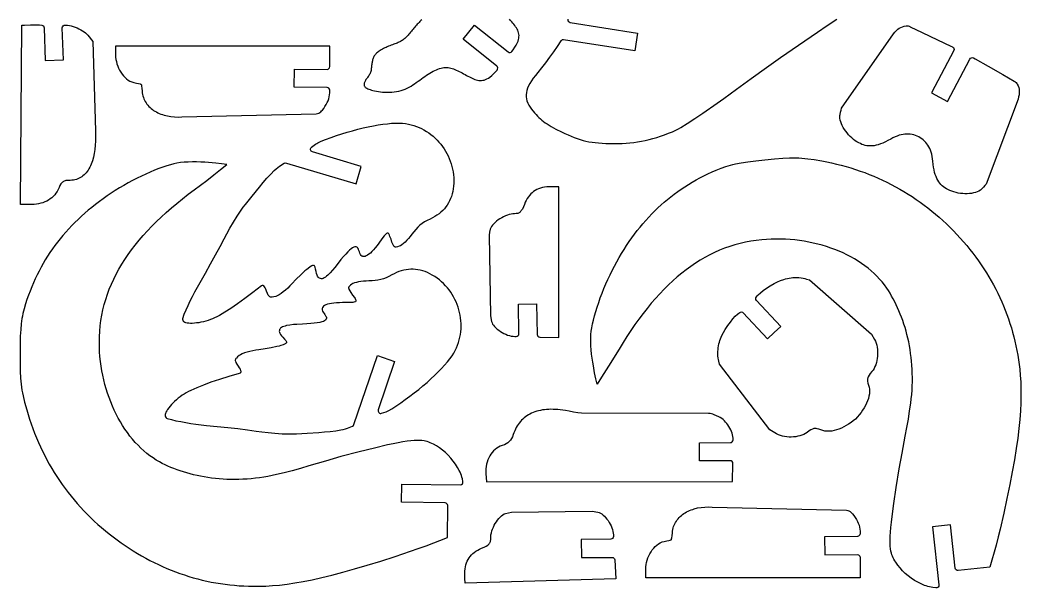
# Model space of a CAD drawing. Header units: millimetres. Extents: x 349 to 570, y 209 to 346.
# Drawn here: x 459.9 to 570, y 209.1 to 271.5 of the extents above; entities that cross this region are included whole.
import ezdxf

# ---------------------------------------------------------------- set-up
doc = ezdxf.new("R2010")
doc.units = ezdxf.units.MM

msp = doc.modelspace()

# ---------------------------------------------------------------- linework, layer by layer
at = {"flags": 128}
for points in [[(461.194116, 251.258743), (459.974969, 251.258743), (460.113701, 270.970202), (460.409803, 270.984928), (461.066245, 271.010655), (461.783573, 271.020061), (462.071492, 271.010104), (462.30681, 270.980161, -0.368311), (462.568782, 270.692356), (462.686109, 267.10109), (464.685043, 267.166396), (464.57039, 270.675801, -0.428598), (464.87509, 270.985557), (464.972682, 270.983976), (465.156498, 270.965164), (465.3522, 270.931339), (465.556585, 270.883566), (465.766447, 270.822909), (465.978584, 270.750434), (466.189791, 270.667205), (466.396865, 270.574288), (466.596602, 270.472745), (466.785798, 270.363643), (466.961249, 270.248047), (467.119752, 270.12702), (467.258103, 270.001628), (467.373097, 269.872935), (467.91891, 269.179047), (468.21413, 259.337806), (468.227385, 258.693976), (468.217993, 258.222784), (468.189394, 257.760969), (468.140954, 257.311432), (468.07204, 256.877075), (467.982015, 256.460797), (467.870248, 256.065499), (467.736103, 255.694083), (467.66044, 255.518236), (467.578946, 255.349447), (467.49154, 255.188079), (467.398143, 255.034494), (467.298676, 254.889055), (467.19306, 254.752124), (467.081215, 254.624064), (466.963063, 254.505237), (466.838523, 254.396007), (466.707517, 254.296734), (466.569965, 254.207784), (466.425789, 254.129516), (466.274908, 254.062296), (466.117244, 254.006484), (465.952717, 253.962443), (465.781248, 253.930537), (465.602758, 253.911127), (465.417167, 253.904577), (465.169075, 253.897348), (464.962449, 253.872644), (464.872557, 253.852325), (464.790476, 253.825939), (464.715355, 253.792921), (464.646342, 253.752706), (464.582584, 253.704727), (464.523231, 253.648418), (464.46743, 253.583214), (464.41433, 253.508549), (464.312824, 253.328572), (464.211899, 253.103962), (464.113394, 252.889085), (464.001132, 252.686416), (463.875484, 252.496182), (463.736826, 252.318612), (463.585532, 252.153935), (463.421974, 252.002379), (463.246526, 251.864173), (463.059562, 251.739545), (462.861456, 251.628723), (462.652581, 251.531936), (462.433312, 251.449412), (462.20402, 251.381381), (461.965082, 251.32807), (461.716869, 251.289707), (461.459756, 251.266522), (461.194116, 251.258743)], [(504.079581, 271.563426), (503.980284, 271.469843), (503.881775, 271.373428), (503.784104, 271.274328), (503.687322, 271.172692), (503.59148, 271.06867), (503.496629, 270.962409), (503.402778, 270.854127), (503.309771, 270.744316), (503.217408, 270.633533), (503.125493, 270.52234), (503.033827, 270.411292), (502.942212, 270.300952), (502.850451, 270.191879), (502.758346, 270.08463), (502.665774, 269.979777), (502.572922, 269.877938), (502.480051, 269.779743), (502.387425, 269.685821), (502.295305, 269.596801), (502.203953, 269.513313), (502.113633, 269.435985), (502.024605, 269.36545), (501.936868, 269.302034), (501.849358, 269.244865), (501.760751, 269.192769), (501.669718, 269.144575), (501.574932, 269.099108), (501.475067, 269.055195), (501.368795, 269.011663), (501.254789, 268.967338), (501.132208, 268.921227), (501.002148, 268.873048), (500.866189, 268.822698), (500.725913, 268.770075), (500.582901, 268.715076), (500.438733, 268.657599), (500.294991, 268.597542), (500.153257, 268.534802), (500.014966, 268.469359), (499.880977, 268.401529), (499.752004, 268.331711), (499.628761, 268.260302), (499.511963, 268.187704), (499.402323, 268.114312), (499.300556, 268.040526), (499.207375, 267.966743), (499.123271, 267.893203), (499.047845, 267.819489), (498.980468, 267.74503), (498.92052, 267.669246), (498.867374, 267.591566), (498.820406, 267.511411), (498.778991, 267.428209), (498.742505, 267.341383), (498.710365, 267.250523), (498.68215, 267.155879), (498.657481, 267.057864), (498.635979, 266.956891), (498.617265, 266.853377), (498.600959, 266.747734), (498.586684, 266.640376), (498.574058, 266.531717), (498.56256, 266.422203), (498.551091, 266.312407), (498.538407, 266.202929), (498.523269, 266.094375), (498.504431, 265.987346), (498.480654, 265.882447), (498.450692, 265.78028), (498.413306, 265.681448), (498.367745, 265.58637), (498.315245, 265.494716), (498.257533, 265.405975), (498.196335, 265.319632), (498.133379, 265.235176), (498.070394, 265.152092), (498.009107, 265.069869), (497.951244, 264.987991), (497.898378, 264.906124), (497.851445, 264.824637), (497.811225, 264.744073), (497.778499, 264.66498), (497.754048, 264.587905), (497.738651, 264.513392), (497.733087, 264.441987), (497.73814, 264.374237), (497.754592, 264.310504), (497.783245, 264.250429), (497.824905, 264.193471), (497.880377, 264.139084), (497.950468, 264.086728), (498.035982, 264.035861), (498.137727, 263.985939), (498.256507, 263.936422), (498.392845, 263.887019), (498.546129, 263.838455), (498.715463, 263.791706), (498.899951, 263.747752), (499.098699, 263.707568), (499.310809, 263.672134), (499.535387, 263.642425), (499.771538, 263.619418), (500.01806, 263.604071), (500.272542, 263.597244), (500.532265, 263.599777), (500.794512, 263.612511), (501.056568, 263.636285), (501.315712, 263.671939), (501.569229, 263.720313), (501.8144, 263.782246), (502.049159, 263.858183), (502.274035, 263.946985), (502.490206, 264.047114), (502.698854, 264.157036), (502.901154, 264.275215), (503.098288, 264.400115), (503.291434, 264.530201), (503.481771, 264.663938), (503.670316, 264.799832), (503.857428, 264.936564), (504.043307, 265.072856), (504.228151, 265.207432), (504.412156, 265.339015), (504.595522, 265.466328), (504.778446, 265.588094), (504.961126, 265.703035), (505.143615, 265.809999), (505.325389, 265.908331), (505.505777, 265.997497), (505.68411, 266.076963), (505.859716, 266.146199), (506.031927, 266.204671), (506.200073, 266.251847), (506.363482, 266.287194), (506.521778, 266.310343), (506.67575, 266.321581), (506.826479, 266.321355), (506.975047, 266.310115), (507.122534, 266.288312), (507.270022, 266.256392), (507.418592, 266.214807), (507.569326, 266.164005), (507.723035, 266.104552), (507.879455, 266.037493), (508.03805, 265.963985), (508.198287, 265.885189), (508.35963, 265.802263), (508.521545, 265.71637), (508.683498, 265.628667), (508.844953, 265.540315), (509.005427, 265.452497), (509.164639, 265.366492), (509.32236, 265.283601), (509.478358, 265.205126), (509.632405, 265.132369), (509.784271, 265.06663), (509.933724, 265.009213), (510.080535, 264.96142), (510.224699, 264.92451), (510.367103, 264.899594), (510.508861, 264.887739), (510.651084, 264.890008), (510.794887, 264.907474), (510.94138, 264.941201), (511.091676, 264.992257), (511.246888, 265.061711), (511.408855, 265.151922), (511.58232, 265.270425), (511.772756, 265.426046), (511.985632, 265.627614), (512.226421, 265.883954), (512.360934, 266.040925, 0.423497), (512.321052, 266.469988), (508.636453, 269.430831), (509.889236, 270.989847), (513.573835, 268.029005, 0.423497), (514.001424, 268.08242), (514.125758, 268.247571), (514.324255, 268.537895), (514.475272, 268.789171), (514.58625, 269.008643), (514.664633, 269.203551), (514.717863, 269.38114), (514.752276, 269.547664), (514.769782, 269.705428), (514.771183, 269.855747), (514.757284, 269.999937), (514.728884, 270.139315), (514.68679, 270.275197), (514.631804, 270.408899), (514.564727, 270.541738), (514.48645, 270.674819), (514.398206, 270.808409), (514.301318, 270.942562), (514.197105, 271.077335), (514.086888, 271.212784), (513.971989, 271.348963), (513.853726, 271.485928), (513.733422, 271.623735)], [(520.144423, 271.64919, 0.436937), (520.389365, 271.283347), (527.802664, 270.110253), (527.49007, 268.134833), (519.673218, 269.371785, 0.292154), (519.377174, 269.242571), (518.96251, 268.62428), (518.563555, 268.053764), (518.125346, 267.446841), (517.674252, 266.840592), (517.236636, 266.272101), (516.838866, 265.778451), (516.577627, 265.4544), (516.346615, 265.14625), (516.145596, 264.852617), (515.974336, 264.572118), (515.832604, 264.303368), (515.720164, 264.044985), (515.636783, 263.795583), (515.582229, 263.55378), (515.556268, 263.318191), (515.558666, 263.087433), (515.589191, 262.860121), (515.647608, 262.634872), (515.733684, 262.410302), (515.847186, 262.185027), (515.98788, 261.957663), (516.155534, 261.726827), (516.481889, 261.323345), (516.640103, 261.142108), (516.797852, 260.972389), (516.957265, 260.812571), (517.120475, 260.661043), (517.289613, 260.516188), (517.46681, 260.376392), (517.654198, 260.240041), (517.853908, 260.105521), (518.29882, 259.835515), (518.818598, 259.553458), (519.430294, 259.246435), (519.810723, 259.064312), (520.171788, 258.899447), (520.517129, 258.751027), (520.85038, 258.618237), (521.17518, 258.500263), (521.495165, 258.39629), (521.813973, 258.305504), (522.135239, 258.227089), (522.462603, 258.160231), (522.799699, 258.104117), (523.150166, 258.05793), (523.51764, 258.020858), (523.905758, 257.992084), (524.318158, 257.970794), (525.230349, 257.947411)], [(562.12365, 252.790664), (561.917043, 252.890975), (561.748491, 252.98571), (561.588149, 253.087197), (561.436126, 253.196855), (561.292528, 253.316108), (561.157465, 253.446375), (561.031044, 253.58908), (560.913374, 253.745643), (560.804562, 253.917486), (560.704716, 254.10603), (560.613945, 254.312697), (560.532356, 254.53891), (560.460059, 254.786088), (560.39716, 255.055654), (560.343767, 255.34903), (560.299988, 255.667636), (560.265933, 256.012895), (560.237434, 256.285145), (560.197561, 256.541593), (560.14646, 256.782771), (560.084275, 257.009211), (560.011153, 257.221443), (559.927238, 257.420001), (559.832676, 257.605414), (559.727614, 257.778215), (559.612195, 257.938934), (559.486564, 258.088104), (559.350869, 258.226255), (559.205253, 258.35392), (559.049862, 258.471629), (558.884841, 258.579915), (558.710336, 258.679309), (558.529365, 258.766376), (558.34647, 258.840585), (558.161296, 258.901515), (557.973488, 258.948744), (557.782692, 258.981849), (557.588553, 259.000411), (557.390716, 259.004006), (557.188827, 258.992213), (556.982531, 258.964611), (556.771473, 258.920778), (556.5553, 258.860292), (556.333655, 258.782731), (556.106186, 258.687674), (555.872536, 258.574699), (555.632352, 258.443384), (555.328944, 258.275137), (555.041936, 258.130041), (554.77022, 258.007197), (554.512689, 257.905709), (554.268234, 257.824679), (554.035746, 257.763212), (553.814119, 257.720409), (553.602243, 257.695375), (553.39901, 257.687211), (553.203314, 257.695021), (553.014044, 257.717908), (552.830094, 257.754975), (552.650354, 257.805325), (552.473718, 257.868061), (552.299076, 257.942286), (552.125322, 258.027103), (551.925348, 258.14006), (551.728186, 258.270017), (551.535226, 258.415292), (551.347862, 258.574203), (551.167485, 258.745067), (550.995488, 258.926202), (550.833264, 259.115927), (550.682204, 259.312559), (550.543702, 259.514416), (550.419149, 259.719817), (550.309938, 259.927078), (550.217461, 260.134519), (550.143111, 260.340456), (550.08828, 260.543208), (550.05436, 260.741093), (550.042744, 260.932428), (550.047726, 261.042913), (550.061578, 261.156754), (550.10933, 261.389245), (550.172873, 261.619384), (550.239084, 261.836652), (555.925064, 270.025521), (556.089022, 270.219743), (556.251035, 270.386302), (556.413488, 270.526637), (556.578767, 270.642191), (556.749256, 270.734404), (556.92734, 270.804719), (557.115406, 270.854576), (557.315839, 270.885417), (557.429831, 270.892571), (557.549749, 270.886325), (557.668827, 270.859436), (557.725937, 270.835987), (557.780301, 270.804661), (559.09693, 270.174534), (560.781506, 269.375891), (562.242193, 268.681145), (562.431402, 268.587727, -0.421398), (562.564259, 268.179374), (560.120208, 263.519937), (561.89134, 262.590911), (564.335391, 267.250348, -0.421398), (564.746873, 267.373175), (564.931285, 267.270614), (566.333198, 266.463818), (567.947859, 265.531887), (569.214718, 264.806876), (569.271394, 264.779958), (569.32315, 264.746302), (569.412963, 264.66362), (569.486269, 264.568513), (569.545183, 264.470663), (569.633747, 264.288232), (569.699636, 264.105166), (569.74302, 263.918683), (569.76407, 263.726), (569.762956, 263.524336), (569.739848, 263.310909), (569.694914, 263.082937), (569.628328, 262.83764), (566.123455, 253.504698), (565.982343, 253.326718), (565.829126, 253.143617), (565.664997, 252.97217), (565.579213, 252.89606), (565.491147, 252.829156), (565.32713, 252.729947), (565.145045, 252.645365), (564.947069, 252.575219), (564.735377, 252.519322), (564.512144, 252.477483), (564.279546, 252.449514), (564.039757, 252.435224), (563.794954, 252.434425), (563.547311, 252.446928), (563.299004, 252.472542), (563.052209, 252.511079), (562.809101, 252.562349), (562.571855, 252.626163), (562.342646, 252.702331), (562.12365, 252.790664)], [(477.713649, 260.889413), (492.487633, 261.224875), (492.625049, 261.261726), (492.751358, 261.313891), (492.867032, 261.379187), (492.972539, 261.455431), (493.068349, 261.540439), (493.154933, 261.632028), (493.302301, 261.826213), (493.43837, 262.03678), (493.564519, 262.247138), (493.678215, 262.45768), (493.776922, 262.668797), (493.858107, 262.880882), (493.919234, 263.094328), (493.957769, 263.309526), (493.971177, 263.526868), (493.967881, 263.825833), (493.967553, 263.830903, 0.392346), (493.671363, 264.111514), (490.068465, 264.149756), (490.089693, 266.149644), (493.667203, 266.111671, 0.417223), (493.970387, 266.411549), (493.971177, 268.665943), (470.42326, 268.665943), (470.42326, 267.704985), (470.43307, 267.459364), (470.461966, 267.212445), (470.509147, 266.966081), (470.573811, 266.722122), (470.655156, 266.482419), (470.752383, 266.248823), (470.864689, 266.023186), (470.991272, 265.80736), (471.131333, 265.603194), (471.284069, 265.41254), (471.448679, 265.237251), (471.624362, 265.079176), (471.810316, 264.940166), (472.00574, 264.822075), (472.209834, 264.726751), (472.421795, 264.656047), (472.73449, 264.583731), (472.958701, 264.545201), (473.110283, 264.516909), (473.163792, 264.499244), (473.20509, 264.475308), (473.236158, 264.442157), (473.258979, 264.396849), (473.287803, 264.257987), (473.307417, 264.035173), (473.333677, 263.70486), (473.35498, 263.527271), (473.386646, 263.354779), (473.428385, 263.187452), (473.479905, 263.025358), (473.540917, 262.868567), (473.611129, 262.717147), (473.690251, 262.571165), (473.777991, 262.430691), (473.87406, 262.295792), (473.978167, 262.166538), (474.09002, 262.042997), (474.20933, 261.925236), (474.335805, 261.813325), (474.469155, 261.707332), (474.609089, 261.607326), (474.755317, 261.513374), (474.907547, 261.425545), (475.065489, 261.343907), (475.228852, 261.26853), (475.397346, 261.199481), (475.57068, 261.136829), (475.748564, 261.080642), (476.116815, 260.987938), (476.499775, 260.921916), (476.895117, 260.883122), (477.300517, 260.872106), (477.713649, 260.889413)], [(484.69217, 251.252275), (485.430913, 252.17642), (486.235859, 253.166239), (486.649897, 253.658555), (487.064572, 254.134622), (487.47458, 254.583554), (487.874616, 254.994459), (488.062303, 255.16643), (488.259144, 255.324064), (488.458146, 255.465361), (488.954852, 255.779918, -0.217313), (489.20155, 255.813818), (496.860122, 253.516639), (497.434727, 255.432319), (492.061315, 257.044067, -0.622129), (491.972207, 257.574873), (492.414502, 257.893347), (492.530633, 257.963199), (492.670905, 258.036546), (493.031238, 258.19854), (493.510229, 258.388971), (494.122605, 258.617477), (494.703706, 258.823331), (495.291075, 259.01751), (495.881364, 259.199381), (496.471224, 259.368317), (497.057307, 259.523684), (497.636264, 259.664853), (498.204746, 259.791193), (498.759406, 259.902074), (499.296895, 259.996864), (499.813865, 260.074934), (500.306966, 260.135653), (500.772851, 260.17839), (501.208169, 260.202516), (501.609575, 260.207397), (501.973718, 260.192406), (502.297252, 260.15691), (502.606187, 260.101336), (502.909468, 260.029766), (503.206723, 259.942709), (503.497582, 259.84067), (503.781675, 259.724161), (504.058632, 259.593688), (504.328081, 259.44976), (504.589654, 259.292884), (504.842978, 259.123567), (505.087685, 258.94232), (505.323402, 258.749648), (505.549761, 258.546061), (505.766392, 258.332067), (505.972922, 258.108173), (506.168982, 257.874887), (506.354201, 257.632718), (506.528211, 257.382172), (506.690638, 257.123761), (506.841115, 256.857989), (506.979269, 256.585366), (507.104731, 256.306398), (507.21713, 256.021596), (507.316096, 255.731466), (507.401259, 255.436517), (507.472249, 255.137257), (507.528694, 254.834192), (507.570223, 254.527832), (507.596469, 254.218685), (507.607059, 253.907259), (507.601622, 253.594061), (507.57979, 253.2796), (507.541192, 252.964384), (507.490952, 252.681761), (507.42614, 252.409085), (507.34677, 252.146374), (507.252855, 251.893646), (507.144409, 251.650919), (507.021447, 251.418211), (506.883982, 251.195542), (506.732029, 250.982927), (506.5656, 250.780387), (506.384712, 250.58794), (506.189377, 250.405604), (505.979609, 250.233396), (505.755422, 250.071336), (505.516831, 249.91944), (505.263849, 249.777728), (504.99649, 249.646218), (504.686987, 249.493401), (504.400882, 249.329892), (504.134883, 249.152944), (503.885698, 248.959802), (503.650035, 248.747717), (503.4246, 248.513936), (503.206103, 248.255707), (502.99125, 247.970279), (502.818651, 247.74114), (502.634801, 247.519824), (502.44536, 247.311713), (502.255982, 247.12219), (502.072323, 246.956642), (501.900041, 246.82045), (501.744791, 246.718998), (501.612229, 246.65767), (501.42561, 246.599489), (501.279022, 246.569205), (501.217731, 246.567076), (501.162839, 246.574984), (501.113142, 246.593949), (501.067438, 246.624992), (501.024522, 246.669135), (500.983193, 246.727395), (500.900479, 246.890359), (500.809672, 247.122049), (500.701148, 247.43063), (500.589462, 247.746224), (500.540461, 247.868567), (500.493439, 247.966447), (500.446454, 248.039243), (500.39757, 248.086334), (500.344848, 248.1071), (500.286349, 248.10092), (500.220135, 248.067173), (500.144266, 248.00524), (500.056805, 247.914498), (499.955813, 247.794329), (499.70548, 247.463222), (499.37776, 247.006953), (499.173706, 246.730011), (498.977319, 246.481379), (498.788942, 246.261206), (498.608909, 246.069643), (498.437561, 245.906839), (498.275237, 245.772943), (498.122274, 245.668103), (497.979012, 245.59247), (497.845788, 245.546192), (497.722942, 245.529419), (497.665515, 245.532143), (497.610811, 245.5423), (497.55887, 245.559908), (497.509734, 245.584985), (497.463448, 245.61755), (497.420052, 245.657621), (497.3421, 245.76036), (497.276218, 245.893351), (497.222745, 246.056741), (497.179497, 246.202274), (497.130104, 246.328885), (497.072964, 246.434228), (497.006479, 246.515955), (496.92905, 246.57172), (496.885732, 246.589133), (496.839078, 246.599175), (496.788888, 246.601553), (496.734963, 246.595973), (496.615106, 246.559768), (496.477908, 246.488212), (496.321771, 246.378958), (496.145093, 246.229658), (495.946278, 246.037967), (495.723724, 245.801537), (495.475834, 245.518021), (495.201008, 245.185071), (494.897646, 244.800341), (494.508922, 244.30687), (494.266602, 244.017526), (494.008007, 243.731209), (493.74491, 243.471491), (493.615353, 243.358974), (493.489085, 243.261948), (493.367579, 243.183359), (493.252306, 243.126152), (493.144736, 243.093277), (493.046343, 243.087679), (492.94048, 243.104203), (492.846991, 243.135016), (492.764502, 243.184619), (492.691644, 243.257509), (492.627042, 243.358185), (492.569327, 243.491145), (492.517126, 243.660888), (492.469067, 243.871911), (492.411659, 244.152253), (492.359939, 244.356859), (492.333017, 244.432064), (492.303682, 244.489895), (492.270657, 244.530875), (492.232662, 244.555525), (492.188419, 244.564362), (492.136651, 244.55791), (492.076078, 244.536689), (492.005422, 244.501219), (491.828751, 244.389612), (491.596409, 244.227256), (491.433234, 244.103007), (491.238519, 243.939869), (490.783664, 243.524716), (490.290246, 243.037376), (489.81666, 242.533427), (489.585991, 242.289019), (489.343056, 242.053324), (489.095155, 241.832053), (488.849589, 241.630912), (488.613658, 241.455609), (488.394665, 241.311851), (488.199906, 241.205348), (488.113898, 241.167851), (488.036686, 241.141806), (487.81055, 241.082098), (487.634224, 241.048061), (487.561436, 241.042593), (487.497135, 241.04585), (487.44, 241.058603), (487.38871, 241.081618), (487.341941, 241.115668), (487.298373, 241.16152), (487.215554, 241.291706), (487.129679, 241.478332), (487.030172, 241.727549), (486.947525, 241.929204), (486.871631, 242.089522), (486.800549, 242.210379), (486.732334, 242.29365), (486.665046, 242.34121), (486.631143, 242.352186), (486.596742, 242.354937), (486.52548, 242.336702), (486.449319, 242.288383), (485.514729, 241.560121), (484.646409, 240.907282), (483.844851, 240.330194), (483.110551, 239.829181), (482.444, 239.404569), (482.136286, 239.221015), (481.845694, 239.056685), (481.572285, 238.911617), (481.316123, 238.785853), (481.077267, 238.679434), (480.855782, 238.592401), (480.595297, 238.503551), (480.333145, 238.425194), (480.071755, 238.357421), (479.813547, 238.300323), (479.560947, 238.253988), (479.316376, 238.218507), (479.082261, 238.193971), (478.861024, 238.180469), (478.65509, 238.178092), (478.466881, 238.18693), (478.298822, 238.207071), (478.153337, 238.238608), (478.032849, 238.281629), (477.939783, 238.336226), (477.90429, 238.367893), (477.876562, 238.402488), (477.8569, 238.440021), (477.845609, 238.480505), (477.81351, 238.596795), (477.801924, 238.656701), (477.807139, 238.710953), (477.977139, 239.173926), (478.17246, 239.650803), (478.390156, 240.139504), (478.627284, 240.637947), (478.880898, 241.14405), (479.148056, 241.655733), (479.711219, 242.687511), (480.293219, 243.716629), (480.870498, 244.726436), (481.419502, 245.700282), (481.916673, 246.621514), (482.358088, 247.480472), (482.653505, 248.041438), (482.992545, 248.659768), (483.370569, 249.312739), (483.78294, 249.977627), (484.000556, 250.307441), (484.22502, 250.631714), (484.455751, 250.947605), (484.69217, 251.252275)], [(569.808304, 233.137537), (569.87255, 232.461094), (569.919056, 231.758229), (569.945945, 231.022517), (569.951346, 230.247534), (569.933386, 229.426854), (569.890192, 228.554055), (569.819889, 227.622711), (569.720606, 226.626398), (569.590469, 225.558693), (569.427605, 224.413169), (569.230141, 223.183402), (568.996206, 221.862969), (568.723923, 220.445444), (568.411422, 218.924405), (568.056827, 217.293425), (567.658269, 215.54608), (567.451639, 214.69841), (567.216831, 213.788977), (566.527099, 211.381297), (563.058417, 210.998837, -0.414214), (562.727345, 211.264151), (562.203787, 216.012506), (560.215834, 215.793313), (560.920022, 209.406754, -0.484911), (560.584307, 209.076231), (560.277853, 209.114864), (560.094205, 209.147167), (559.909146, 209.188532), (559.723073, 209.23864), (559.536384, 209.297173), (559.349474, 209.363813), (558.976585, 209.520139), (558.60758, 209.70507), (558.245635, 209.91606), (557.893927, 210.15056), (557.555631, 210.406025), (557.233921, 210.679908), (556.931975, 210.969661), (556.652969, 211.272737), (556.400078, 211.586589), (556.176476, 211.90867), (556.076652, 212.072), (555.985342, 212.236433), (555.902942, 212.401649), (555.829849, 212.567331), (555.766461, 212.733159), (555.713175, 212.898816), (555.658336, 213.122573), (555.616217, 213.37613), (555.587157, 213.663263), (555.571502, 213.987749), (555.569592, 214.353364), (555.581771, 214.763885), (555.60838, 215.223089), (555.649763, 215.734752), (555.706261, 216.302651), (555.778217, 216.930562), (555.969873, 218.381526), (556.227469, 220.117857), (556.553745, 222.169768), (556.876033, 223.909104), (557.231362, 225.782745), (557.40548, 226.728829), (557.568738, 227.659166), (557.714759, 228.557314), (557.837171, 229.406836), (557.894657, 229.883625), (557.940679, 230.35722), (557.975476, 230.827416), (557.999294, 231.294009), (558.012372, 231.756792), (558.014952, 232.215561), (558.00728, 232.670111), (557.989594, 233.120235), (557.962139, 233.565731), (557.925155, 234.006391), (557.878887, 234.442012), (557.823574, 234.872387), (557.759461, 235.297312), (557.686788, 235.716582), (557.605799, 236.129991), (557.516735, 236.537334), (557.419838, 236.938407), (557.315352, 237.333004), (557.203517, 237.720921), (557.084576, 238.10195), (556.958772, 238.475888), (556.826346, 238.84253), (556.687541, 239.201671), (556.5426, 239.553104), (556.391763, 239.896626), (556.235274, 240.232031), (556.073375, 240.559114), (555.906307, 240.877669), (555.734313, 241.187492), (555.557635, 241.488377), (555.376516, 241.78012), (555.191197, 242.062515), (554.950272, 242.401521), (554.691237, 242.731661), (554.414691, 243.052705), (554.12123, 243.364422), (553.81145, 243.666582), (553.485946, 243.958953), (553.145315, 244.241306), (552.790154, 244.513411), (552.421058, 244.775037), (552.038623, 245.025954), (551.643447, 245.265931), (551.236124, 245.494737), (550.817252, 245.712143), (550.387426, 245.917918), (549.947242, 246.111831), (549.497298, 246.293653), (549.038189, 246.463152), (548.57051, 246.620098), (548.09486, 246.764261), (547.611832, 246.895411), (547.122025, 247.013316), (546.626033, 247.117748), (546.124454, 247.208475), (545.617883, 247.285266), (545.106917, 247.347892), (544.592152, 247.396122), (544.074184, 247.429725), (543.553609, 247.448472), (543.031023, 247.452132), (542.507024, 247.440474), (541.982205, 247.413267), (541.457165, 247.370283), (540.849168, 247.300135), (540.249711, 247.208574), (539.658615, 247.095625), (539.0757, 246.961316), (538.500786, 246.805672), (537.933696, 246.628722), (537.374248, 246.43049), (536.822263, 246.211004), (536.277563, 245.970291), (535.739968, 245.708378), (535.209298, 245.42529), (534.685374, 245.121055), (534.168017, 244.795699), (533.657048, 244.449249), (533.152286, 244.081731), (532.653552, 243.693173), (532.160668, 243.283601), (531.673454, 242.853041), (531.19173, 242.401521), (530.715317, 241.929066), (530.244035, 241.435705), (529.777705, 240.921462), (529.316149, 240.386366), (528.859186, 239.830442), (528.406637, 239.253718), (527.958322, 238.656219), (527.514063, 238.037973), (527.073679, 237.399006), (526.636992, 236.739346), (526.203823, 236.059017), (525.773991, 235.358049), (525.347316, 234.636466), (524.883114, 233.873048), (524.362546, 233.062452), (523.834428, 232.256458), (523.347579, 231.506844), (523.216012, 232.095379), (523.087491, 232.71916), (522.945728, 233.49047), (522.876579, 233.91454), (522.812159, 234.3552), (522.755147, 234.805688), (522.708222, 235.259241), (522.674066, 235.709092), (522.655355, 236.14848), (522.654771, 236.570641), (522.674993, 236.96881), (522.713691, 237.319067), (522.774291, 237.701251), (522.855598, 238.111891), (522.956421, 238.547524), (523.075564, 239.00468), (523.211835, 239.479892), (523.364042, 239.969694), (523.530989, 240.47062), (523.711486, 240.979201), (523.904338, 241.49197), (524.108351, 242.005461), (524.322334, 242.516206), (524.545091, 243.020739), (524.77543, 243.515592), (525.012158, 243.997298), (525.254082, 244.462391), (525.514384, 244.938719), (525.779223, 245.404441), (526.048723, 245.859674), (526.32301, 246.304535), (526.602208, 246.739145), (526.886443, 247.16362), (527.175842, 247.578078), (527.470526, 247.982638), (527.770624, 248.377418), (528.076259, 248.762536), (528.387557, 249.13811), (528.704644, 249.504258), (529.027643, 249.861098), (529.356681, 250.20875), (529.691883, 250.547329), (530.033375, 250.876956), (530.381279, 251.197746), (530.735724, 251.50982), (531.096833, 251.813295), (531.464732, 252.108289), (531.839545, 252.39492), (532.221399, 252.673307), (532.610418, 252.943567), (533.006728, 253.205819), (533.410453, 253.460181), (533.821719, 253.70677), (534.240652, 253.945706), (534.667376, 254.177105), (535.102016, 254.401088), (535.544698, 254.61777), (535.995547, 254.82727), (536.454687, 255.029708), (536.984814, 255.246481), (537.496844, 255.429631), (537.755028, 255.510497), (538.019435, 255.585238), (538.293644, 255.654616), (538.581239, 255.719389), (539.210912, 255.838164), (539.937109, 255.947647), (540.788484, 256.053919), (541.793693, 256.163064), (542.866585, 256.26859), (543.760701, 256.341464), (544.523934, 256.380746), (544.871435, 256.387499), (545.204175, 256.385502), (545.528139, 256.374639), (545.849314, 256.354791), (546.173688, 256.325843), (546.507244, 256.287677), (547.225856, 256.183221), (548.053041, 256.040486), (548.595266, 255.93709), (549.133104, 255.823697), (549.666492, 255.700343), (550.195367, 255.56706), (550.719665, 255.423885), (551.239322, 255.27085), (551.754276, 255.107993), (552.264461, 254.935345), (552.769815, 254.752943), (553.270274, 254.560821), (553.765775, 254.359014), (554.256255, 254.147556), (554.74165, 253.926482), (555.221894, 253.695827), (555.696927, 253.455624), (556.166683, 253.205909), (556.6311, 252.946717), (557.090114, 252.678081), (557.543661, 252.400037), (557.991678, 252.112619), (558.4341, 251.815862), (558.870867, 251.509801), (559.301911, 251.194469), (559.727172, 250.869902), (560.146584, 250.536135), (560.560085, 250.193201), (560.967611, 249.841136), (561.369097, 249.479974), (561.764483, 249.10975), (562.153702, 248.730498), (562.536692, 248.342254), (562.913389, 247.94505), (563.281188, 247.542275), (563.639243, 247.135452), (563.987545, 246.724599), (564.326086, 246.309734), (564.654857, 245.890875), (564.973852, 245.468039), (565.283059, 245.041246), (565.582473, 244.610511), (565.872084, 244.175855), (566.151883, 243.737295), (566.421862, 243.294848), (566.682015, 242.848533), (566.93233, 242.398367), (567.172802, 241.944368), (567.40342, 241.486557), (567.624176, 241.024947), (567.835063, 240.559559), (568.036072, 240.090411), (568.227193, 239.61752), (568.408421, 239.140905), (568.579745, 238.660582), (568.741157, 238.176572), (568.89265, 237.68889), (569.034214, 237.197556), (569.165842, 236.702587), (569.287524, 236.204), (569.399253, 235.701816), (569.50102, 235.19605), (569.592817, 234.686722), (569.674635, 234.173848), (569.746467, 233.657447), (569.808304, 233.137537)], [(485.56378, 209.261243), (486.243264, 209.263131), (486.947319, 209.285248), (487.682156, 209.330084), (488.453986, 209.400128), (489.269022, 209.49787), (490.133475, 209.625798), (491.053556, 209.786404), (492.035478, 209.982174), (493.085451, 210.2156), (494.209688, 210.489171), (495.414401, 210.805376), (496.7058, 211.166703), (498.090098, 211.575644), (499.573506, 212.034686), (501.162236, 212.546321), (502.8625, 213.113035), (503.686037, 213.401178), (504.568303, 213.723375), (506.897431, 214.644144), (506.940511, 218.133582, 0.414214), (506.644237, 218.437262), (501.867469, 218.496235), (501.892159, 220.496083), (508.316933, 220.416764, 0.484911), (508.613216, 220.783051), (508.544943, 221.084291), (508.494921, 221.263924), (508.435743, 221.444079), (508.367764, 221.624392), (508.291341, 221.804499), (508.206828, 221.984036), (508.014955, 222.339942), (507.794991, 222.689198), (507.549779, 223.028892), (507.282164, 223.35611), (506.994989, 223.667939), (506.691098, 223.961468), (506.373336, 224.233782), (506.044546, 224.481969), (505.707573, 224.703117), (505.365261, 224.894313), (505.192991, 224.977768), (505.020453, 225.052643), (504.848002, 225.118573), (504.675993, 225.175195), (504.504783, 225.222144), (504.334727, 225.259056), (504.106695, 225.291859), (503.850243, 225.309103), (503.561645, 225.310081), (503.237176, 225.294084), (502.87311, 225.260404), (502.465723, 225.208332), (502.011288, 225.13716), (501.506081, 225.04618), (500.946376, 224.934683), (500.328448, 224.801962), (498.903023, 224.470011), (497.200002, 224.044661), (495.189583, 223.520247), (493.489868, 223.03022), (491.6597, 222.494239), (490.735052, 222.228876), (489.825019, 221.975855), (488.945344, 221.743121), (488.111768, 221.538617), (487.642836, 221.435003), (487.175968, 221.343111), (486.71139, 221.26272), (486.24933, 221.193608), (485.790016, 221.135555), (485.333676, 221.08834), (484.880537, 221.05174), (484.430828, 221.025537), (483.984775, 221.009507), (483.542607, 221.003431), (483.104552, 221.007086), (482.670836, 221.020253), (482.241689, 221.042709), (481.817337, 221.074235), (481.398008, 221.114607), (480.983931, 221.163607), (480.575332, 221.221012), (480.17244, 221.286601), (479.775481, 221.360154), (479.384685, 221.441449), (479.000279, 221.530265), (478.62249, 221.626382), (478.251546, 221.729577), (477.887675, 221.83963), (477.531105, 221.95632), (477.182063, 222.079425), (476.840777, 222.208725), (476.507475, 222.343999), (476.182385, 222.485025), (475.865734, 222.631583), (475.55775, 222.78345), (475.25866, 222.940407), (474.897817, 223.147198), (474.544035, 223.372874), (474.197602, 223.616864), (473.858806, 223.878597), (473.527933, 224.157501), (473.205272, 224.453007), (472.89111, 224.764543), (472.585733, 225.091538), (472.289429, 225.433421), (472.002486, 225.789622), (471.72519, 226.159568), (471.45783, 226.542691), (471.200693, 226.938417), (470.954065, 227.346177), (470.718234, 227.7654), (470.493488, 228.195514), (470.280114, 228.635949), (470.078399, 229.086134), (469.888631, 229.545497), (469.711097, 230.013469), (469.546084, 230.489477), (469.393879, 230.972951), (469.25477, 231.46332), (469.129045, 231.960013), (469.01699, 232.462459), (468.918893, 232.970087), (468.835042, 233.482326), (468.765723, 233.998606), (468.711224, 234.518355), (468.671832, 235.041002), (468.647835, 235.565977), (468.63952, 236.092708), (468.650166, 236.704646), (468.682954, 237.310168), (468.737843, 237.90945), (468.814786, 238.502669), (468.913742, 239.090001), (469.034664, 239.67162), (469.177511, 240.247704), (469.342237, 240.818428), (469.528798, 241.383969), (469.737151, 241.944501), (469.967251, 242.500201), (470.219055, 243.051246), (470.492519, 243.59781), (470.787598, 244.14007), (471.104249, 244.678202), (471.442427, 245.212382), (471.802088, 245.742785), (472.18319, 246.269588), (472.585686, 246.792966), (473.009535, 247.313096), (473.45469, 247.830154), (473.92111, 248.344315), (474.408749, 248.855755), (474.917563, 249.36465), (475.447509, 249.871177), (475.998542, 250.375511), (476.570619, 250.877828), (477.163696, 251.378304), (477.777728, 251.877115), (478.412672, 252.374436), (479.068483, 252.870445), (479.745118, 253.365317), (480.459737, 253.90161), (481.215824, 254.498593), (481.966597, 255.102641), (482.665274, 255.66013), (482.066729, 255.733798), (481.433401, 255.801004), (480.651956, 255.867032), (480.22317, 255.894583), (479.778332, 255.915813), (479.324434, 255.928714), (478.868468, 255.931277), (478.417428, 255.921493), (477.978305, 255.897355), (477.558091, 255.856852), (477.16378, 255.797977), (476.818951, 255.725376), (476.444479, 255.627871), (476.0437, 255.506987), (475.619947, 255.364248), (475.176556, 255.201181), (474.716861, 255.01931), (474.244196, 254.820159), (473.761895, 254.605255), (473.273294, 254.376121), (472.781727, 254.134283), (472.290527, 253.881266), (471.803031, 253.618595), (471.322571, 253.347795), (470.852483, 253.070391), (470.396101, 252.787908), (469.956759, 252.501871), (469.508024, 252.196449), (469.070287, 251.887544), (468.643442, 251.575021), (468.227385, 251.258743), (467.822009, 250.938575), (467.42721, 250.61438), (467.042883, 250.286021), (466.668921, 249.953364), (466.30522, 249.616272), (465.951674, 249.274609), (465.608178, 248.928238), (465.274626, 248.577024), (464.950913, 248.220831), (464.636933, 247.859522), (464.332582, 247.492961), (464.037753, 247.121012), (463.752343, 246.74354), (463.476244, 246.360407), (463.209352, 245.971479), (462.951561, 245.576618), (462.702766, 245.17569), (462.462862, 244.768556), (462.231743, 244.355083), (462.009304, 243.935132), (461.795439, 243.508569), (461.590044, 243.075258), (461.393012, 242.635061), (461.204239, 242.187843), (461.023618, 241.733469), (460.851045, 241.271801), (460.686415, 240.802704), (460.529621, 240.326042), (460.365467, 239.777336), (460.233017, 239.249912), (460.17766, 238.985084), (460.129005, 238.714659), (460.086642, 238.434999), (460.050165, 238.142466), (459.993232, 237.504223), (459.954941, 236.770818), (459.932027, 235.913142), (459.921225, 234.902083), (459.920611, 233.824014), (459.935097, 232.92705), (459.970277, 232.163617), (459.997375, 231.817108), (460.031744, 231.486142), (460.074083, 231.164773), (460.125092, 230.847054), (460.18547, 230.527037), (460.255916, 230.198778), (460.42981, 229.493743), (460.652368, 228.684375), (460.808041, 228.154786), (460.973237, 227.630536), (461.147914, 227.111684), (461.332033, 226.598291), (461.525552, 226.090415), (461.728432, 225.588117), (461.940631, 225.091457), (462.162109, 224.600495), (462.392825, 224.115291), (462.632739, 223.635904), (462.881809, 223.162394), (463.139996, 222.694821), (463.407258, 222.233245), (463.683555, 221.777727), (463.968847, 221.328325), (464.263092, 220.8851), (464.56625, 220.448112), (464.878281, 220.01742), (465.199143, 219.593084), (465.528797, 219.175165), (465.867201, 218.763722), (466.214315, 218.358814), (466.570098, 217.960503), (466.93451, 217.568847), (467.307509, 217.183907), (467.689056, 216.805743), (468.07911, 216.434413), (468.477629, 216.06998), (468.884574, 215.712501), (469.299904, 215.362037), (469.723577, 215.018648), (470.155555, 214.682394), (470.592211, 214.355538), (471.031948, 214.038774), (471.474747, 213.732109), (471.920589, 213.435548), (472.369455, 213.1491), (472.821328, 212.872769), (473.276187, 212.606564), (473.734015, 212.35049), (474.194792, 212.104553), (474.6585, 211.868762), (475.125121, 211.643122), (475.594635, 211.427639), (476.067024, 211.222321), (476.54227, 211.027173), (477.020352, 210.842203), (477.501254, 210.667417), (477.984956, 210.502822), (478.471439, 210.348424), (478.960685, 210.20423), (479.452674, 210.070246), (479.94739, 209.946479), (480.444811, 209.832936), (480.944921, 209.729622), (481.4477, 209.636546), (481.953129, 209.553712), (482.461191, 209.481129), (482.971865, 209.418802), (483.485134, 209.366738), (484.000978, 209.324943), (484.51938, 209.293425), (485.04032, 209.272189), (485.56378, 209.261243)], [(514.305228, 236.742342), (514.470487, 236.745781, 0.413324), (514.764198, 237.051047), (514.706538, 240.295459), (516.706222, 240.330997), (516.766064, 236.963795, 0.400636), (517.057375, 236.66925), (519.145963, 236.609062), (519.151783, 253.179333), (518.619658, 253.192614), (518.343637, 253.197316), (518.08763, 253.194784), (517.828008, 253.179289), (517.582374, 253.149818), (517.350295, 253.106367), (517.131337, 253.048927), (516.925068, 252.977494), (516.731055, 252.892061), (516.548866, 252.792623), (516.378067, 252.679174), (516.218225, 252.551707), (516.068907, 252.410216), (515.929681, 252.254696), (515.800114, 252.08514), (515.679773, 251.901543), (515.568224, 251.703899), (515.465035, 251.492201), (515.369774, 251.266444), (515.251946, 250.983931), (515.139342, 250.755264), (515.026673, 250.575445), (514.968661, 250.502291), (514.908648, 250.439475), (514.845974, 250.386371), (514.779977, 250.342356), (514.709996, 250.306803), (514.635369, 250.279088), (514.555436, 250.258587), (514.469535, 250.244674), (514.277183, 250.234114), (514.094986, 250.223648), (513.902424, 250.193701), (513.702156, 250.145689), (513.496844, 250.081031), (513.289147, 250.001142), (513.081727, 249.90744), (512.877243, 249.801343), (512.678357, 249.684266), (512.487729, 249.557627), (512.30802, 249.422843), (512.14189, 249.281331), (511.992, 249.134508), (511.861011, 248.983791), (511.751582, 248.830597), (511.666375, 248.676343), (511.608051, 248.522446), (511.5362, 248.192899), (511.476705, 247.860357), (511.638817, 238.990312), (511.76147, 238.386792), (511.8037, 238.247924), (511.873052, 238.106399), (511.967051, 237.963816), (512.083219, 237.821776), (512.219082, 237.681881), (512.372163, 237.54573), (512.539985, 237.414925), (512.720074, 237.291067), (512.909953, 237.175755), (513.107145, 237.070591), (513.309175, 236.977175), (513.513567, 236.897107), (513.717844, 236.83199), (513.919531, 236.783423), (514.116151, 236.753007), (514.305228, 236.742342)], [(490.294792, 226.039306), (491.476168, 226.103606), (492.749462, 226.18363), (493.390717, 226.234561), (494.019118, 226.295452), (494.622722, 226.368311), (495.189583, 226.455148), (495.438598, 226.507984), (495.681264, 226.576601), (495.911889, 226.656468), (496.456501, 226.877965, 0.217313), (496.62743, 227.059052), (499.207614, 234.626971), (501.100618, 233.981575), (499.290308, 228.671767, 0.622129), (499.670549, 228.290831), (500.186735, 228.465767), (500.311061, 228.519699), (500.452259, 228.591248), (500.793466, 228.790395), (501.226761, 229.069593), (501.768545, 229.435229), (502.273721, 229.788572), (502.773037, 230.153801), (503.264032, 230.528556), (503.74425, 230.910479), (504.21123, 231.297211), (504.662514, 231.686393), (505.095643, 232.075666), (505.508159, 232.462671), (505.897602, 232.84505), (506.261515, 233.220443), (506.597437, 233.586492), (506.902911, 233.940837), (507.175478, 234.281119), (507.412678, 234.604981), (507.612053, 234.910062), (507.771145, 235.194005), (507.905413, 235.477733), (508.023377, 235.766153), (508.125235, 236.058667), (508.211184, 236.35468), (508.281424, 236.653594), (508.336153, 236.954813), (508.375569, 237.25774), (508.39987, 237.561779), (508.409254, 237.866333), (508.40392, 238.170806), (508.384065, 238.4746), (508.349889, 238.777119), (508.30159, 239.077768), (508.239365, 239.375948), (508.163413, 239.671063), (508.073932, 239.962517), (507.971121, 240.249714), (507.855178, 240.532055), (507.726301, 240.808946), (507.584688, 241.079789), (507.430537, 241.343988), (507.264048, 241.600945), (507.085417, 241.850065), (506.894844, 242.090751), (506.692527, 242.322406), (506.478663, 242.544434), (506.253451, 242.756237), (506.01709, 242.95722), (505.769778, 243.146786), (505.511712, 243.324337), (505.243092, 243.489278), (504.964115, 243.641012), (504.704902, 243.764334), (504.445318, 243.870016), (504.185385, 243.958059), (503.925126, 244.028465), (503.664564, 244.081233), (503.403723, 244.116365), (503.142625, 244.133861), (502.881292, 244.133723), (502.619749, 244.11595), (502.358018, 244.080544), (502.096123, 244.027506), (501.834085, 243.956836), (501.571928, 243.868535), (501.309675, 243.762604), (501.047348, 243.639044), (500.784972, 243.497855), (500.480767, 243.334746), (500.181456, 243.196892), (499.882888, 243.083211), (499.58091, 242.992623), (499.27137, 242.924047), (498.950116, 242.876402), (498.612995, 242.848608), (498.255854, 242.839583), (497.969077, 242.832242), (497.68213, 242.8112), (497.402681, 242.777934), (497.138398, 242.73392), (496.89695, 242.680631), (496.686005, 242.619544), (496.513231, 242.552134), (496.386295, 242.479877), (496.230511, 242.361795), (496.120692, 242.260085), (496.083348, 242.211438), (496.057891, 242.162168), (496.044451, 242.110701), (496.043161, 242.055466), (496.054153, 241.99489), (496.077557, 241.927402), (496.162132, 241.765396), (496.29794, 241.556872), (496.486034, 241.289252), (496.677999, 241.014984), (496.749102, 240.904019), (496.801444, 240.808877), (496.833392, 240.728341), (496.843316, 240.661194), (496.829584, 240.606219), (496.790565, 240.562198), (496.724627, 240.527915), (496.630138, 240.502151), (496.505468, 240.483691), (496.348985, 240.471316), (495.934052, 240.459956), (495.372288, 240.458333), (495.028328, 240.453167), (494.711864, 240.437792), (494.423217, 240.4124), (494.162703, 240.377177), (493.930642, 240.332313), (493.727351, 240.277997), (493.553148, 240.214417), (493.408352, 240.141763), (493.293281, 240.060223), (493.208253, 239.969985), (493.177104, 239.921664), (493.153586, 239.87124), (493.137737, 239.818735), (493.129598, 239.764174), (493.129209, 239.707581), (493.136608, 239.648979), (493.174934, 239.525841), (493.244894, 239.39495), (493.346806, 239.256495), (493.440125, 239.136738), (493.514473, 239.022973), (493.56701, 238.915261), (493.594897, 238.813664), (493.595295, 238.718245), (493.584298, 238.672872), (493.565364, 238.629066), (493.538138, 238.586836), (493.502265, 238.546189), (493.403158, 238.469675), (493.265204, 238.399588), (493.085564, 238.335989), (492.861397, 238.278941), (492.589866, 238.228505), (492.268129, 238.184744), (491.893349, 238.14772), (491.462685, 238.117495), (490.973298, 238.094131), (490.345811, 238.064474), (489.969524, 238.035369), (489.586244, 237.99126), (489.221998, 237.928032), (489.055146, 237.887963), (488.902813, 237.84157), (488.768252, 237.78834), (488.654716, 237.727759), (488.565458, 237.659311), (488.503733, 237.582483), (488.455673, 237.486722), (488.426432, 237.392729), (488.418875, 237.296772), (488.435866, 237.195123), (488.48027, 237.084049), (488.55495, 236.959823), (488.662771, 236.818712), (488.806596, 236.656988), (489.001407, 236.447378), (489.137883, 236.286403), (489.183448, 236.220796), (489.213472, 236.163319), (489.227636, 236.11263), (489.225622, 236.067384), (489.207109, 236.026241), (489.171779, 235.987856), (489.119313, 235.950887), (489.049391, 235.91399), (488.855906, 235.835046), (488.58877, 235.74028), (488.392837, 235.679666), (488.146927, 235.615977), (487.544758, 235.486992), (486.86143, 235.368563), (486.176108, 235.275925), (485.843163, 235.230195), (485.510183, 235.169418), (485.186057, 235.09622), (484.879671, 235.013225), (484.599913, 234.92306), (484.35567, 234.828351), (484.155829, 234.731721), (484.075337, 234.683507), (484.009278, 234.635798), (483.829291, 234.486441), (483.699139, 234.362708), (483.652397, 234.306644), (483.617688, 234.252418), (483.59487, 234.198507), (483.583801, 234.14339), (483.58434, 234.085542), (483.596344, 234.023442), (483.654181, 233.880395), (483.756177, 233.702068), (483.901195, 233.476279), (484.017299, 233.291848), (484.103683, 233.13693), (484.160746, 233.008856), (484.188885, 232.904954), (484.188498, 232.822556), (484.177732, 232.788585), (484.159983, 232.758989), (484.103737, 232.711585), (484.020159, 232.677673), (482.884417, 232.340162), (481.848565, 232.012765), (480.913156, 231.695692), (480.078742, 231.389157), (479.345873, 231.093372), (479.017692, 230.949577), (478.715104, 230.808548), (478.438178, 230.670313), (478.186984, 230.534898), (477.96159, 230.402329), (477.762066, 230.272634), (477.538404, 230.112253), (477.322314, 229.944419), (477.11528, 229.771055), (476.918783, 229.594079), (476.734305, 229.415413), (476.563326, 229.236976), (476.407329, 229.060689), (476.267796, 228.888473), (476.146208, 228.722247), (476.044047, 228.563932), (475.962793, 228.415448), (475.90393, 228.278717), (475.868938, 228.155657), (475.8593, 228.048189), (475.864451, 228.000903), (475.876496, 227.958235), (475.89562, 227.920425), (475.922009, 227.887713), (475.998005, 227.79402), (476.04003, 227.749784), (476.087215, 227.722507), (476.562796, 227.591868), (477.064406, 227.473759), (477.588639, 227.366991), (478.132092, 227.270378), (478.691359, 227.182732), (479.263035, 227.102867), (480.429996, 226.961728), (481.605737, 226.837466), (482.763018, 226.720581), (483.874602, 226.601578), (484.913249, 226.470959), (485.868816, 226.331144), (486.497023, 226.245644), (487.197263, 226.162318), (487.948348, 226.090594), (488.729089, 226.039899), (489.12396, 226.025384), (489.5183, 226.019661), (489.90946, 226.023909), (490.294792, 226.039306)], [(543.285368, 225.919715), (543.080641, 226.013123), (542.891098, 226.121735), (542.330608, 226.481308), (536.817819, 233.679088), (536.731816, 234.016076), (536.690686, 234.191475), (536.66351, 234.356041), (536.642133, 234.602297), (536.632671, 234.839506), (536.634588, 235.068212), (536.647351, 235.288958), (536.670426, 235.502288), (536.703277, 235.708745), (536.745371, 235.908873), (536.796174, 236.103215), (536.855151, 236.292316), (536.921768, 236.476716), (537.075783, 236.833599), (537.253947, 237.178207), (537.451983, 237.514892), (537.723618, 237.931336), (538.001941, 238.315411), (538.27964, 238.659607), (538.549407, 238.956411), (538.803932, 239.198316), (538.923194, 239.296332), (539.028553, 239.372493, -0.377212), (539.423016, 239.334708), (542.105311, 236.477776), (542.834349, 237.16225), (543.563387, 237.846723), (540.881092, 240.703655, -0.377212), (540.868229, 241.099715), (540.950876, 241.200067), (541.05621, 241.312918), (541.313667, 241.5517), (541.626875, 241.802235), (541.98788, 242.057701), (542.388724, 242.311277), (542.821452, 242.55614), (543.169943, 242.732575), (543.52509, 242.888677), (543.890965, 243.019906), (544.079196, 243.074775), (544.271636, 243.121723), (544.468792, 243.160183), (544.671174, 243.189587), (544.879291, 243.209368), (545.093651, 243.218959), (545.314762, 243.217791), (545.543135, 243.205298), (545.779277, 243.180912), (546.023697, 243.144066), (546.186224, 243.106577), (546.358684, 243.05448), (546.689585, 242.947421), (553.525811, 236.992179), (553.849363, 236.410152), (553.94582, 236.214143), (554.026146, 236.003939), (554.090532, 235.781875), (554.139166, 235.550284), (554.172238, 235.311503), (554.189936, 235.067863), (554.19245, 234.8217), (554.179969, 234.575348), (554.152683, 234.331141), (554.110781, 234.091413), (554.054451, 233.858499), (553.983883, 233.634732), (553.899267, 233.422447), (553.800791, 233.223979), (553.688645, 233.041661), (553.563018, 232.877827), (553.386105, 232.663263), (553.251194, 232.47538), (553.156018, 232.304995), (553.122622, 232.223495), (553.09831, 232.142924), (553.082798, 232.062136), (553.075804, 231.979982), (553.077043, 231.895315), (553.086232, 231.806985), (553.127329, 231.614749), (553.196828, 231.394089), (553.232014, 231.28129), (553.259897, 231.166148), (553.29443, 230.929484), (553.301787, 230.685396), (553.283323, 230.435186), (553.240399, 230.180154), (553.17437, 229.9216), (553.086596, 229.660824), (552.978434, 229.399127), (552.851241, 229.137809), (552.706377, 228.878171), (552.545199, 228.621512), (552.369064, 228.369134), (552.179331, 228.122336), (551.977357, 227.882418), (551.764501, 227.650682), (551.519817, 227.452846), (551.267653, 227.266386), (551.009393, 227.092576), (550.746421, 226.932689), (550.480119, 226.787998), (550.211872, 226.659777), (549.943061, 226.549298), (549.67507, 226.457835), (549.409283, 226.386662), (549.147083, 226.337051), (548.889854, 226.310277), (548.638977, 226.307611), (548.395838, 226.330329), (548.161819, 226.379701), (548.048662, 226.414782), (547.938303, 226.457003), (547.722459, 226.540264), (547.533194, 226.593389), (547.445618, 226.608124), (547.361197, 226.614694), (547.278766, 226.612888), (547.197161, 226.602496), (547.115219, 226.583308), (547.031777, 226.555112), (546.855735, 226.470858), (546.659727, 226.34805), (546.434445, 226.185004), (546.263023, 226.069947), (546.074003, 225.969508), (545.869726, 225.883729), (545.652532, 225.812654), (545.424764, 225.756321), (545.188765, 225.714775), (544.946873, 225.688057), (544.701432, 225.676208), (544.454783, 225.67927), (544.209268, 225.697285), (543.967226, 225.730296), (543.731003, 225.778343), (543.502935, 225.841469), (543.285368, 225.919715)], [(538.240269, 220.776816), (538.290566, 222.763576, 0.423131), (537.989151, 223.071165), (534.617538, 223.05418), (534.607462, 225.054154), (538.016529, 225.071328, 0.395501), (538.314491, 225.353553), (538.316667, 225.390223), (538.308398, 225.559969), (538.284154, 225.736359), (538.244774, 225.917575), (538.191098, 226.101802), (538.123967, 226.287222), (538.044221, 226.47202), (537.9527, 226.654378), (537.850246, 226.832481), (537.737698, 227.004513), (537.615896, 227.168656), (537.485682, 227.323095), (537.347895, 227.466013), (537.203375, 227.595593), (537.052964, 227.71002), (536.897501, 227.807476), (536.737827, 227.886146), (536.489978, 228.006085), (536.231059, 228.132246), (536.091073, 228.18744), (535.940669, 228.231925), (535.777296, 228.261614), (535.598406, 228.272419), (521.657738, 228.2875), (521.224448, 228.340767), (520.760209, 228.42068), (520.297023, 228.509001), (519.86689, 228.587493), (519.31339, 228.665761), (519.046013, 228.692512), (518.784922, 228.711026), (518.530146, 228.721314), (518.281711, 228.723392), (518.039647, 228.71727), (517.803981, 228.702963), (517.574742, 228.680483), (517.351956, 228.649843), (517.135654, 228.611056), (516.925861, 228.564135), (516.722608, 228.509094), (516.525921, 228.445945), (516.335828, 228.374701), (516.152358, 228.295375), (515.975539, 228.20798), (515.805399, 228.112529), (515.641966, 228.009035), (515.485267, 227.897511), (515.335332, 227.77797), (515.192187, 227.650425), (515.055862, 227.514889), (514.926384, 227.371375), (514.80378, 227.219896), (514.688081, 227.060465), (514.579312, 226.893095), (514.477503, 226.717798), (514.382681, 226.534589), (514.294874, 226.343479), (514.214111, 226.144482), (514.140419, 225.937611), (514.051829, 225.700907), (513.952717, 225.496969), (513.839146, 225.321968), (513.775709, 225.244122), (513.707181, 225.172074), (513.633071, 225.105346), (513.552887, 225.043458), (513.372327, 224.932291), (513.161565, 224.834743), (512.916667, 224.746986), (512.711505, 224.668791), (512.51494, 224.568846), (512.327791, 224.448556), (512.150876, 224.309328), (511.985017, 224.152565), (511.83103, 223.979675), (511.689738, 223.792062), (511.561957, 223.591132), (511.448509, 223.378289), (511.350211, 223.154941), (511.267885, 222.922491), (511.202348, 222.682346), (511.154421, 222.43591), (511.124922, 222.18459), (511.114672, 221.92979), (511.124488, 221.672917), (511.196875, 220.746875), (538.240269, 220.776816)], [(536.00652, 217.970907), (550.780504, 217.635445), (550.91792, 217.598594), (551.044229, 217.546429), (551.159903, 217.481133), (551.26541, 217.404889), (551.36122, 217.319881), (551.447804, 217.228292), (551.595172, 217.034107), (551.731241, 216.82354), (551.85739, 216.613182), (551.971086, 216.40264), (552.069793, 216.191523), (552.150978, 215.979438), (552.212105, 215.765992), (552.25064, 215.550794), (552.264048, 215.333452), (552.260752, 215.034487), (552.260424, 215.029417, -0.392346), (551.964234, 214.748806), (548.361336, 214.710564), (548.382564, 212.710676), (551.960074, 212.748649, -0.417223), (552.263258, 212.448771), (552.264048, 210.194377), (528.716131, 210.194377), (528.716131, 211.155335), (528.725941, 211.400956), (528.754837, 211.647875), (528.802018, 211.894239), (528.866682, 212.138198), (528.948027, 212.377901), (529.045254, 212.611497), (529.15756, 212.837134), (529.284143, 213.05296), (529.424204, 213.257126), (529.57694, 213.44778), (529.74155, 213.623069), (529.917233, 213.781144), (530.103187, 213.920154), (530.298611, 214.038245), (530.502705, 214.133569), (530.714666, 214.204273), (531.027361, 214.276589), (531.251572, 214.315119), (531.403154, 214.343411), (531.456663, 214.361076), (531.497961, 214.385012), (531.529029, 214.418163), (531.55185, 214.463471), (531.580674, 214.602333), (531.600288, 214.825147), (531.626548, 215.15546), (531.647851, 215.333049), (531.679517, 215.505541), (531.721256, 215.672868), (531.772776, 215.834962), (531.833788, 215.991753), (531.904, 216.143173), (531.983122, 216.289155), (532.070862, 216.429629), (532.166931, 216.564528), (532.271038, 216.693782), (532.382891, 216.817323), (532.502201, 216.935084), (532.628676, 217.046995), (532.762026, 217.152988), (532.90196, 217.252994), (533.048188, 217.346946), (533.200418, 217.434775), (533.35836, 217.516413), (533.521723, 217.59179), (533.690217, 217.660839), (533.863551, 217.723491), (534.041435, 217.779678), (534.409686, 217.872382), (534.792646, 217.938404), (535.187988, 217.977198), (535.593388, 217.988214), (536.00652, 217.970907)], [(525.149604, 214.910561), (525.150801, 214.74527, -0.413324), (524.853892, 214.443114), (521.609139, 214.409761), (521.629697, 212.409867), (524.997252, 212.444482, -0.400636), (525.299851, 212.161546), (525.418591, 210.075468), (508.855001, 209.604933), (508.826801, 210.136476), (508.81436, 210.412257), (508.809711, 210.668234), (508.817919, 210.928189), (508.84049, 211.174553), (508.877415, 211.407759), (508.928692, 211.628242), (508.994312, 211.836433), (509.07427, 212.032766), (509.168559, 212.217672), (509.277174, 212.391585), (509.400108, 212.554939), (509.537355, 212.708167), (509.688909, 212.851699), (509.854765, 212.985971), (510.034915, 213.111413), (510.229353, 213.228461), (510.438073, 213.337547), (510.66107, 213.439102), (510.940167, 213.564807), (511.165586, 213.683779), (511.342175, 213.801447), (511.413673, 213.861488), (511.474781, 213.923239), (511.526107, 213.987378), (511.568254, 214.054583), (511.60183, 214.125534), (511.627441, 214.200909), (511.645692, 214.281385), (511.657191, 214.367643), (511.662352, 214.560215), (511.667704, 214.742634), (511.692239, 214.93596), (511.734615, 215.137496), (511.79349, 215.34454), (511.867523, 215.554396), (511.955371, 215.764363), (512.055691, 215.971742), (512.167144, 216.173833), (512.288387, 216.367937), (512.418078, 216.551356), (512.554875, 216.721389), (512.697437, 216.875338), (512.844421, 217.010502), (512.994486, 217.124185), (513.14629, 217.213684), (513.29849, 217.276301), (513.625893, 217.357366), (513.956635, 217.426164), (522.827738, 217.512878), (523.43446, 217.407199), (523.574458, 217.368881), (523.717872, 217.303525), (523.863035, 217.213562), (524.008277, 217.101423), (524.151928, 216.969537), (524.292318, 216.820334), (524.427779, 216.656247), (524.556638, 216.479702), (524.67723, 216.293132), (524.787883, 216.098967), (524.886928, 215.899636), (524.972697, 215.69757), (525.043518, 215.4952), (525.097722, 215.294954), (525.13364, 215.099264), (525.149604, 214.910561)]]:
    msp.add_lwpolyline(points, format="xyb", dxfattribs=at)
msp.add_lwpolyline([(525.230349, 257.947411), (525.670532, 257.947671), (526.10552, 257.959639), (526.536101, 257.983487), (526.963064, 258.019388), (527.387198, 258.067515), (527.809291, 258.128043), (528.230134, 258.201143), (528.650514, 258.286989), (529.071221, 258.385755), (529.493044, 258.497613), (529.916771, 258.622736), (530.343191, 258.761299), (530.773094, 258.913473), (531.207268, 259.079432), (531.646502, 259.259349), (532.091585, 259.453398), (532.29266, 259.556017), (532.560624, 259.711305), (533.25397, 260.147771), (534.085123, 260.698572), (534.967579, 261.299485), (536.540396, 262.394756), (537.280407, 262.919798), (538.668395, 263.93924), (540.297677, 265.123496), (541.981642, 266.332722), (543.533675, 267.427073), (545.48061, 268.777732), (547.588201, 270.221006), (548.657311, 270.940382), (549.712666, 271.638519)], dxfattribs=at)

doc.saveas('drawing.dxf')
